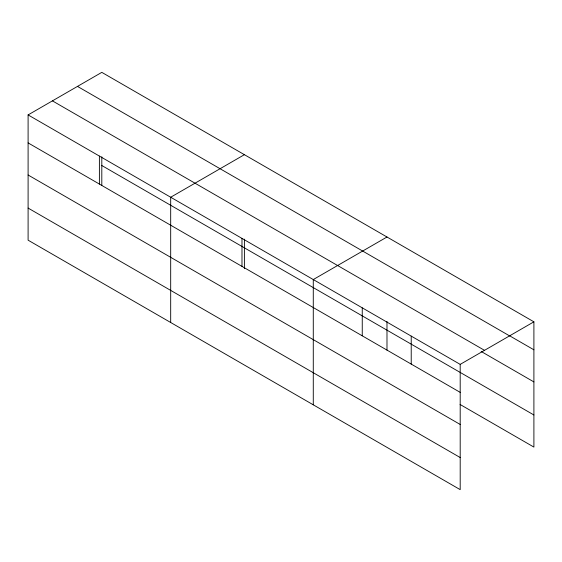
<?xml version="1.0" encoding="UTF-8"?>
<svg xmlns="http://www.w3.org/2000/svg" width="562" height="562" viewBox="0 0 562 562"><rect width="100%" height="100%" fill="white"/><g stroke="black" fill="none" stroke-linecap="round" stroke-linejoin="round"><path stroke-width="0.84" d="M460.194 424.465L460.194 364.38L28.1 114.915L28.1 240.178L460.194 489.642L460.194 424.465L28.1 175M460.067 404.457L533.9 447.085L533.9 321.822L101.806 72.358L28.1 114.915M244.4 154.683L170.686 197.241L170.686 322.497M386.986 237.009L313.28 279.56L313.28 404.823M460.194 364.38L533.9 321.822M509.79 335.893L533.9 349.81M77.486 86.4L509.572 335.872M52.428 100.872L484.514 350.337M481.163 351.461L533.9 381.914M101.806 165.516L533.9 414.981M28.1 142.903L460.194 392.367M28.1 208.073L460.194 457.538M411.222 336.111L411.222 364.092M386.986 321.464L386.986 350.119M362.251 307.836L362.251 335.823M244.4 239.138L244.4 268.664M241.983 238.4L241.983 266.388M101.806 156.812L101.806 185.474M99.397 156.074L99.397 184.062"/></g></svg>
